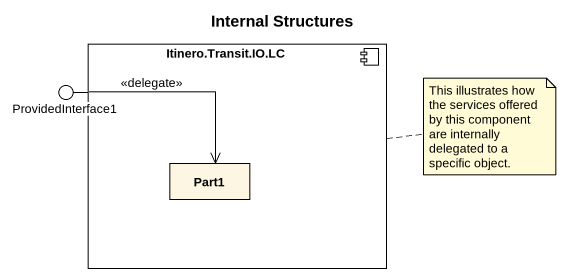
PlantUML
@startuml
title Internal Structures
component "Itinero.Transit.IO.LC" as Itinero_Transit_IO_LC {
  rectangle Part1
}
() ProvidedInterface1
Itinero_Transit_IO_LC -left- ProvidedInterface1
ProvidedInterface1 --> Part1 : <<delegate>>
note right of Itinero_Transit_IO_LC : This illustrates how the services offered by this component are internally delegated to a specific object.
@enduml
